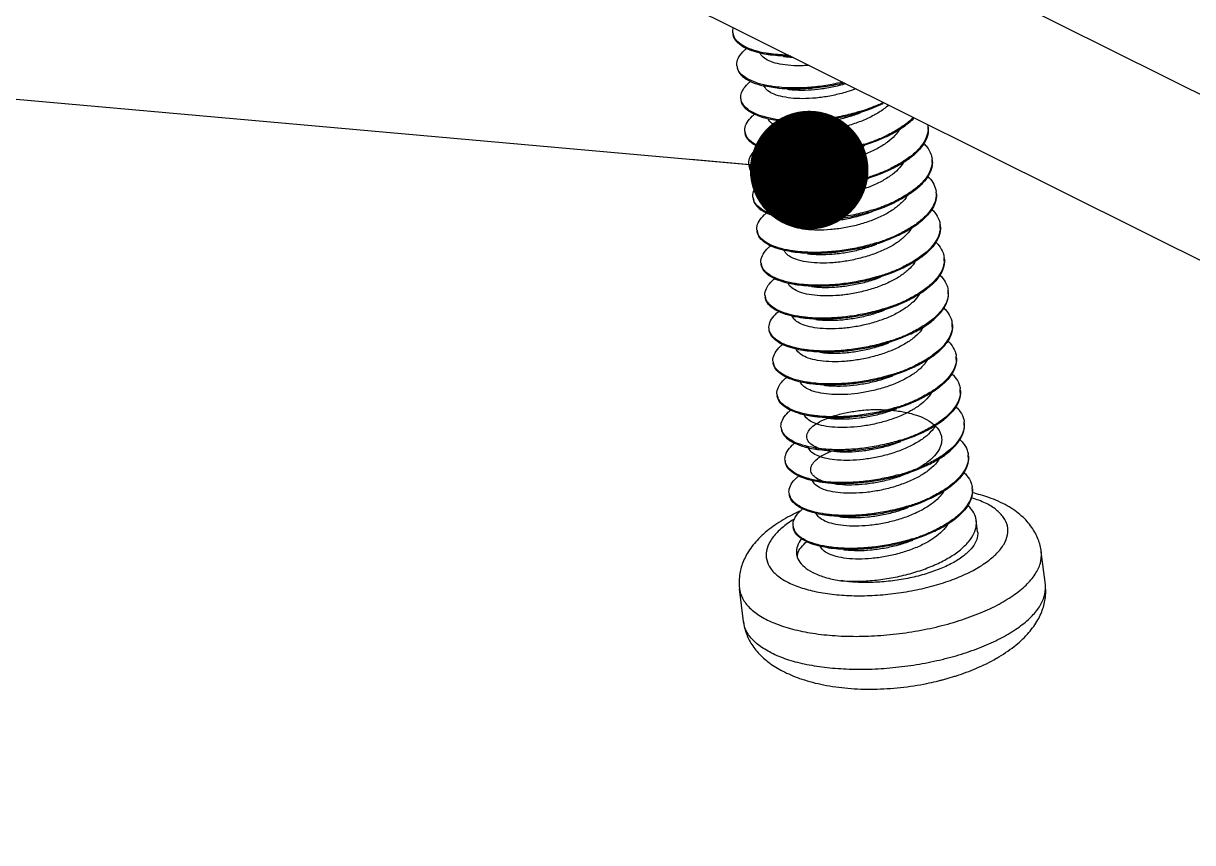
# Model space of a CAD drawing. Header units: millimetres. Extents: x 2099 to 2627, y -288 to 79.
# Drawn here: x 2171.85 to 2191.08, y -244.49 to -231.03 of the extents above; entities that cross this region are included whole.
import ezdxf

# ---------------------------------------------------------------- set-up
doc = ezdxf.new("R2010")
doc.units = ezdxf.units.MM
doc.layers.add('02___PRT_ALL_AXES', color=7, linetype='Continuous')
doc.layers.add('from', color=7, linetype='Continuous', lineweight=13)
doc.styles.get("Standard").update_dxf_attribs({"font": 'txt', "bigfont": 'gbcbig.shx'})
doc.dimstyles.new('ISO', dxfattribs={"dimscale": 0.6, "dimtxt": 2.5, "dimasz": 2.5, "dimexe": 1.25, "dimexo": 0.625, "dimtad": 0, "dimdsep": 46, "dimtxsty": 'Standard', "dimblk": 'OPEN', "dimcen": 0, "dimclrd": 4, "dimclre": 4, "dimadec": 0, "dimazin": 0, "dimtfac": 1, "dimtofl": 0, "dimtmove": 0, "dimatfit": 3, "dimfxl": 1, "dimarcsym": 0})

# ---------------------------------------------------------------- blocks, each defined once
blk = doc.blocks.new('_Open')
at = {"color": 0, "linetype": 'ByBlock', "lineweight": -2}
for p, q in [((-1, 0.1667), (0, 0)), ((-1, -0.1667), (0, 0)), ((0, 0), (-1, 0))]:
    blk.add_line(p, q, dxfattribs=at)

msp = doc.modelspace()

# ---------------------------------------------------------------- linework, layer by layer
at = {"color": 7, "linetype": 'Continuous'}
for p, q in [((2172.771, -223.011), (2237.839, -255.426)), ((2172.368, -225.535), (2237.436, -257.951)), ((2184.211, -232.086), (2184.021, -232.051)), ((2185.983, -232.345), (2185.806, -232.422)), ((2184.083, -232.591), (2184.081, -232.59)), ((2184.284, -232.609), (2184.281, -232.609)), ((2186.049, -232.886), (2185.872, -232.962)), ((2186.115, -233.426), (2185.938, -233.503)), ((2186.855, -233.76), (2186.86, -233.79)), ((2186.004, -234.043), (2186.181, -233.967)), ((2186.247, -234.507), (2186.07, -234.583)), ((2186.313, -235.047), (2186.136, -235.124)), ((2186.379, -235.588), (2186.202, -235.664)), ((2186.445, -236.128), (2186.268, -236.205)), ((2186.511, -236.669), (2186.334, -236.745)), ((2186.577, -237.209), (2186.4, -237.286)), ((2186.276, -237.901), (2186.097, -237.962)), ((2186.709, -238.29), (2186.532, -238.366)), ((2186.775, -238.83), (2186.598, -238.907)), ((2186.841, -239.371), (2186.664, -239.447)), ((2188.656, -240.25), (2188.656, -240.25)), ((2183.693, -240.856), (2183.693, -240.856)), ((2186.86, -241.839), (2186.881, -241.833)), ((2186.879, -241.834), (2186.881, -241.833)), ((2186.88, -241.834), (2186.879, -241.834)), ((2187.194, -241.745), (2187.194, -241.745)), ((2186.86, -241.839), (2186.86, -241.839))]:
    msp.add_line(p, q, dxfattribs=at)
for centre, radius, start, end in [((2183.729, -231.156), 0.211, 187.1016, 202.6947), ((2183.795, -231.696), 0.212, 187.1089, 201.0519), ((2183.79, -231.698), 0.207, 201.0839, 202.7472), ((2183.79, -231.698), 0.206, 202.7487, 203.195), ((2184.378, -230.569), 1.525, 256.2278, 256.479), ((2184.16, -232.005), 0.136, 200.9382, 204.1915), ((2183.843, -232.24), 0.194, 186.607, 193.534), ((2184.724, -229.621), 2.985, 287.2081, 291.1005), ((2184.872, -229.998), 2.58, 291.0599, 295.3484), ((2184.959, -230.187), 2.372, 295.409, 295.5285), ((2184.963, -230.21), 2.366, 295.5284, 295.6909), ((2186.382, -232.752), 0.348, 357.5432, 7.0408), ((2183.927, -232.777), 0.211, 187.1016, 202.6947), ((2184.786, -230.149), 2.998, 287.2197, 291.0929), ((2184.938, -230.539), 2.579, 291.0608, 295.3506), ((2185.023, -230.725), 2.375, 295.4103, 295.5285), ((2185.029, -230.75), 2.366, 295.5284, 295.6909), ((2183.993, -233.317), 0.211, 187.1016, 202.6947), ((2186.447, -233.293), 0.349, 359.3747, 7.0303), ((2186.454, -233.293), 0.342, 357.5111, 359.3565), ((2186.455, -233.293), 0.341, 357.0496, 357.5093), ((2184.852, -230.69), 2.998, 287.2197, 291.0929), ((2185.004, -231.08), 2.579, 291.0608, 295.3506), ((2185.089, -231.265), 2.375, 295.4103, 295.5285), ((2185.095, -231.291), 2.366, 295.5284, 295.6909), ((2184.059, -233.858), 0.211, 187.1016, 202.6947), ((2185.07, -231.62), 2.579, 291.0608, 295.3506), ((2185.155, -231.806), 2.375, 295.4103, 295.5285), ((2186.514, -233.832), 0.348, 3.884, 6.8383), ((2184.918, -231.23), 2.998, 287.2197, 291.0929), ((2185.163, -231.834), 2.363, 295.5284, 295.6898), ((2186.58, -234.374), 0.348, 357.5432, 7.0408), ((2184.125, -234.398), 0.211, 187.1016, 202.6947), ((2185.136, -232.161), 2.579, 291.0608, 295.3506), ((2185.222, -232.346), 2.375, 295.4103, 295.5285), ((2185.227, -232.372), 2.366, 295.5284, 295.6909), ((2184.984, -231.77), 2.998, 287.2197, 291.0929), ((2186.646, -234.914), 0.348, 357.5432, 7.0408), ((2184.191, -234.939), 0.211, 187.1016, 202.6947), ((2185.05, -232.311), 2.998, 287.2197, 291.0929), ((2185.202, -232.701), 2.579, 291.0608, 295.3506), ((2185.288, -232.886), 2.375, 295.4103, 295.5285), ((2185.293, -232.912), 2.366, 295.5284, 295.6909), ((2186.712, -235.454), 0.348, 357.5432, 7.0408), ((2184.257, -235.479), 0.211, 187.1016, 202.6947), ((2185.116, -232.851), 2.998, 287.2197, 291.0929), ((2185.268, -233.241), 2.579, 291.0608, 295.3506), ((2185.354, -233.427), 2.375, 295.4103, 295.5285), ((2185.359, -233.453), 2.366, 295.5284, 295.6909), ((2186.778, -235.995), 0.348, 357.5432, 7.0408), ((2185.182, -233.39), 2.999, 287.2212, 291.0919), ((2185.334, -233.782), 2.579, 291.0609, 295.351), ((2185.419, -233.967), 2.375, 295.4105, 295.5285), ((2185.426, -233.994), 2.366, 295.5284, 295.6909), ((2184.389, -236.56), 0.211, 187.1016, 202.6947), ((2186.844, -236.535), 0.348, 357.5432, 7.0408), ((2185.248, -233.932), 2.998, 287.2197, 291.0929), ((2185.4, -234.322), 2.579, 291.0608, 295.3506), ((2185.486, -234.508), 2.375, 295.4103, 295.5285), ((2185.491, -234.533), 2.366, 295.5284, 295.6909), ((2184.455, -237.1), 0.211, 187.1016, 202.6947), ((2185.466, -234.863), 2.579, 291.0608, 295.3506), ((2185.552, -235.048), 2.375, 295.4103, 295.5285), ((2185.558, -235.074), 2.366, 295.5284, 295.6909), ((2186.91, -237.076), 0.348, 357.5432, 7.0408), ((2185.314, -234.473), 2.998, 287.2197, 291.0929), ((2186.976, -237.616), 0.348, 357.5432, 7.0408), ((2184.521, -237.641), 0.211, 187.1016, 202.6947), ((2185.532, -235.403), 2.579, 291.0608, 295.3506), ((2185.618, -235.589), 2.375, 295.4103, 295.5285), ((2185.624, -235.614), 2.366, 295.5284, 295.6909), ((2185.38, -235.013), 2.998, 287.2197, 291.0929), ((2187.042, -238.157), 0.348, 357.5432, 7.0408), ((2184.587, -238.181), 0.212, 187.2011, 192.0422), ((2185.435, -235.521), 3.032, 287.2446, 291.0863), ((2185.526, -235.763), 2.774, 291.1418, 291.9283), ((2185.614, -235.979), 2.54, 291.888, 295.3593), ((2185.69, -236.142), 2.36, 295.4018, 295.5285), ((2185.69, -236.155), 2.366, 295.5284, 295.6907), ((2185.363, -235.293), 3.271, 285.6044, 287.2661), ((2184.653, -238.722), 0.211, 187.1016, 202.6947), ((2187.108, -238.697), 0.348, 357.5432, 7.0408), ((2185.513, -236.094), 2.998, 287.2197, 291.0929), ((2185.665, -236.484), 2.579, 291.0608, 295.3506), ((2185.75, -236.669), 2.375, 295.4103, 295.5285), ((2185.756, -236.695), 2.366, 295.5284, 295.6909), ((2184.719, -239.262), 0.211, 187.1016, 202.6947), ((2185.579, -236.634), 2.998, 287.2197, 291.0929), ((2185.731, -237.024), 2.579, 291.0608, 295.3506), ((2185.816, -237.21), 2.375, 295.4103, 295.5285), ((2185.822, -237.236), 2.366, 295.5284, 295.6909), ((2184.803, -239.807), 0.23, 164.5409, 175.4741), ((2184.807, -239.808), 0.234, 164.2704, 164.5805), ((2188.218, -240.304), 0.442, 357.5791, 7.0941), ((2186.45, -239.022), 2.811, 299.9187, 300.0483)]:
    msp.add_arc(centre, radius, start, end, dxfattribs=at)
for points, knots in [([(2183.519, -231.182), (2183.517, -231.167), (2183.517, -231.138), (2183.523, -231.109), (2183.527, -231.094)], [0, 0, 0, 0, 0.04376931, 0.0883589, 0.0883589, 0.0883589, 0.0883589]), ([(2184.773, -231.715), (2184.74, -231.717), (2184.639, -231.723), (2184.477, -231.721), (2184.298, -231.7), (2184.151, -231.661), (2184.041, -231.607), (2183.983, -231.551), (2183.968, -231.517), (2183.966, -231.511)], [1.43687, 1.43687, 1.43687, 1.43687, 1.5354253, 1.7402973, 1.9215293, 2.0738758, 2.1950194, 2.2881763, 2.3060608, 2.3060608, 2.3060608, 2.3060608]), ([(2184.471, -231.565), (2184.413, -231.565), (2184.304, -231.562), (2184.196, -231.552), (2184.145, -231.545)], [1.2298451, 1.2298451, 1.2298451, 1.2298451, 1.4045855, 1.555991, 1.555991, 1.555991, 1.555991]), ([(2184.434, -231.546), (2184.388, -231.546), (2184.292, -231.543), (2184.196, -231.534), (2184.147, -231.528)], [1.0565717, 1.0565717, 1.0565717, 1.0565717, 1.1970598, 1.3443119, 1.3443119, 1.3443119, 1.3443119]), ([(2184.512, -231.585), (2184.493, -231.585), (2184.439, -231.582), (2184.385, -231.577), (2184.352, -231.572)], [0.9916966, 0.9916966, 0.9916966, 0.9916966, 1.051391, 1.1527963, 1.1527963, 1.1527963, 1.1527963]), ([(2185.351, -232.003), (2185.301, -232.016), (2185.165, -232.046), (2184.944, -232.082), (2184.691, -232.104), (2184.45, -232.107), (2184.291, -232.096), (2184.214, -232.086), (2184.211, -232.086)], [0.407505, 0.407505, 0.407505, 0.407505, 0.563124, 0.824537, 1.079921, 1.322928, 1.547705, 1.556001, 1.556001, 1.556001, 1.556001]), ([(2185.326, -231.991), (2185.268, -232.004), (2185.12, -232.036), (2184.882, -232.071), (2184.617, -232.089), (2184.395, -232.086), (2184.262, -232.074), (2184.213, -232.068)], [0.223474, 0.223474, 0.223474, 0.223474, 0.401867, 0.677864, 0.945399, 1.19706, 1.344312, 1.344312, 1.344312, 1.344312]), ([(2185.377, -232.016), (2185.376, -232.016), (2185.302, -232.039), (2185.152, -232.077), (2184.927, -232.113), (2184.71, -232.129), (2184.541, -232.126), (2184.446, -232.116), (2184.418, -232.113)], [0.1827118, 0.1827118, 0.1827118, 0.1827118, 0.1850778, 0.4160825, 0.6459058, 0.866237, 1.0691985, 1.1527872, 1.1527872, 1.1527872, 1.1527872]), ([(2185.544, -232.099), (2185.494, -232.119), (2185.37, -232.161), (2185.168, -232.212), (2184.944, -232.248), (2184.726, -232.265), (2184.525, -232.261), (2184.399, -232.244), (2184.341, -232.232)], [0.712538, 0.712538, 0.712538, 0.712538, 0.874461, 1.105466, 1.335289, 1.55562, 1.758582, 1.937334, 1.937334, 1.937334, 1.937334]), ([(2186.08, -232.366), (2186.055, -232.389), (2185.979, -232.452), (2185.836, -232.541), (2185.646, -232.63), (2185.436, -232.702), (2185.213, -232.756), (2184.989, -232.791), (2184.773, -232.805), (2184.574, -232.8), (2184.401, -232.775), (2184.26, -232.733), (2184.156, -232.676), (2184.109, -232.621), (2184.098, -232.592), (2184.098, -232.591)], [0.167471, 0.167471, 0.167471, 0.167471, 0.269399, 0.460575, 0.671755, 0.896739, 1.127983, 1.357276, 1.576323, 1.777315, 1.953543, 2.100187, 2.215688, 2.304783, 2.308576, 2.308576, 2.308576, 2.308576]), ([(2186.488, -232.57), (2186.468, -232.591), (2186.394, -232.659), (2186.249, -232.763), (2186.118, -232.834), (2186.047, -232.868)], [0.3924037, 0.3924037, 0.3924037, 0.3924037, 0.4808838, 0.6916881, 0.9272768, 0.9272768, 0.9272768, 0.9272768]), ([(2186.502, -232.576), (2186.478, -232.602), (2186.401, -232.674), (2186.253, -232.78), (2186.124, -232.85), (2186.055, -232.883)], [0.4341668, 0.4341668, 0.4341668, 0.4341668, 0.5385043, 0.7493086, 0.9781959, 0.9781959, 0.9781959, 0.9781959])]:
    msp.add_open_spline(points, degree=3, knots=knots, dxfattribs=at)
for points, start_tangent, end_tangent in [([(2183.951, -231.51), (2183.873, -231.488), (2183.715, -231.425), (2183.602, -231.346), (2183.536, -231.255), (2183.521, -231.2)], (-0.971555, 0.236814), (-0.123748, 0.992314)), ([(2184.147, -231.528), (2184.066, -231.516), (2183.87, -231.47), (2183.713, -231.407), (2183.599, -231.328), (2183.534, -231.237)], (-0.99213, 0.125211), (-0.386686, 0.922211)), ([(2183.585, -231.722), (2183.584, -231.679), (2183.619, -231.575), (2183.704, -231.471), (2183.745, -231.435)], (-0.123748, 0.992314), (0.776666, 0.629912)), ([(2184.145, -231.545), (2184.069, -231.534), (2183.951, -231.51)], (-0.99188, 0.127176), (-0.971555, 0.236814)), ([(2183.587, -231.74), (2183.617, -231.825), (2183.704, -231.917), (2183.842, -231.994), (2184.015, -232.05)], (0.128469, -0.991714), (0.971248, -0.238071)), ([(2184.025, -232.035), (2183.936, -232.011), (2183.779, -231.947), (2183.665, -231.868), (2183.6, -231.779)], (-0.973215, 0.229896), (-0.393858, 0.919171)), ([(2183.651, -232.263), (2183.655, -232.19), (2183.7, -232.092), (2183.789, -231.994), (2183.811, -231.976)], (-0.115723, 0.993281), (0.776409, 0.630229)), ([(2184.213, -232.068), (2184.132, -232.056), (2184.025, -232.035)], (-0.99213, 0.125211), (-0.973215, 0.229896)), ([(2184.341, -232.232), (2184.197, -232.189), (2184.094, -232.131), (2184.036, -232.061)], (-0.97836, 0.206911), (-0.409901, 0.91213)), ([(2184.081, -232.59), (2184.005, -232.569), (2183.847, -232.506), (2183.734, -232.427), (2183.668, -232.336), (2183.653, -232.281)], (-0.971225, 0.238164), (-0.123748, 0.992314)), ([(2184.085, -232.574), (2183.918, -232.521), (2183.789, -232.454), (2183.7, -232.375), (2183.655, -232.286)], (-0.972283, 0.233809), (-0.234703, 0.972067)), ([(2183.717, -232.803), (2183.716, -232.759), (2183.751, -232.656), (2183.836, -232.552), (2183.877, -232.516)], (-0.123748, 0.992314), (0.776666, 0.629912)), ([(2184.277, -232.626), (2184.201, -232.615), (2184.083, -232.591)], (-0.99188, 0.127176), (-0.971555, 0.236814)), ([(2184.281, -232.609), (2184.085, -232.574)], (-0.992233, 0.124396), (-0.972283, 0.233809)), ([(2185.806, -232.422), (2185.747, -232.444), (2185.49, -232.525), (2185.22, -232.586), (2184.947, -232.626), (2184.68, -232.644), (2184.428, -232.64), (2184.277, -232.626)], (-0.93219, -0.361969), (-0.99188, 0.127176)), ([(2185.608, -232.472), (2185.517, -232.499), (2185.263, -232.559), (2185.005, -232.601), (2184.751, -232.624), (2184.508, -232.626), (2184.284, -232.609)], (-0.954948, -0.296772), (-0.992402, 0.12304)), ([(2185.615, -232.496), (2185.42, -232.563), (2185.196, -232.618), (2184.969, -232.653), (2184.75, -232.667), (2184.55, -232.66), (2184.484, -232.653)], (-0.930227, -0.366984), (-0.991256, 0.131951)), ([(2186.254, -232.777), (2186.182, -232.87), (2186.054, -232.982), (2185.89, -233.084), (2185.696, -233.172), (2185.482, -233.244), (2185.257, -233.298), (2185.031, -233.331), (2184.814, -233.343), (2184.615, -233.334), (2184.443, -233.306), (2184.307, -233.26), (2184.212, -233.2), (2184.164, -233.132)], (-0.519105, -0.854711), (-0.344151, 0.938914)), ([(2186.73, -232.767), (2186.698, -232.903), (2186.617, -233.038), (2186.49, -233.171), (2186.32, -233.295), (2186.113, -233.408)], (-0.043453, -0.999055), (-0.902371, -0.430961)), ([(2186.73, -232.728), (2186.732, -232.785), (2186.701, -232.921), (2186.62, -233.056), (2186.492, -233.189), (2186.322, -233.313), (2186.121, -233.423)], (0.122122, -0.992515), (-0.901145, -0.433518)), ([(2184.149, -233.131), (2184.071, -233.11), (2183.913, -233.046), (2183.8, -232.967), (2183.734, -232.877), (2183.719, -232.821)], (-0.971555, 0.236814), (-0.123748, 0.992314)), ([(2184.345, -233.149), (2184.264, -233.137), (2184.068, -233.092), (2183.911, -233.028), (2183.797, -232.949), (2183.732, -232.859)], (-0.99213, 0.125211), (-0.386686, 0.922211)), ([(2185.872, -232.962), (2185.813, -232.984), (2185.556, -233.065), (2185.286, -233.127), (2185.013, -233.167), (2184.746, -233.185), (2184.494, -233.181), (2184.344, -233.167)], (-0.93219, -0.361969), (-0.99188, 0.127176)), ([(2183.783, -233.344), (2183.782, -233.3), (2183.817, -233.196), (2183.902, -233.092), (2183.943, -233.056)], (-0.123748, 0.992314), (0.776666, 0.629912)), ([(2184.344, -233.167), (2184.267, -233.155), (2184.149, -233.131)], (-0.99188, 0.127176), (-0.971555, 0.236814)), ([(2185.674, -233.012), (2185.554, -233.047), (2185.284, -233.109), (2185.011, -233.149), (2184.744, -233.167), (2184.492, -233.163), (2184.345, -233.149)], (-0.954922, -0.296856), (-0.99213, 0.125211)), ([(2185.681, -233.037), (2185.466, -233.109), (2185.241, -233.163), (2185.014, -233.196), (2184.797, -233.208), (2184.598, -233.199), (2184.55, -233.193)], (-0.930262, -0.366895), (-0.991286, 0.131725)), ([(2186.656, -232.999), (2186.707, -233.054), (2186.776, -233.177), (2186.794, -233.25)], (0.725883, -0.687818), (0.122122, -0.992515)), ([(2184.215, -233.672), (2184.137, -233.65), (2183.979, -233.586), (2183.866, -233.508), (2183.8, -233.417), (2183.785, -233.362)], (-0.971555, 0.236814), (-0.123748, 0.992314)), ([(2186.321, -233.315), (2186.238, -233.421), (2186.106, -233.532), (2185.939, -233.633), (2185.743, -233.72), (2185.528, -233.791), (2185.302, -233.842), (2185.076, -233.873), (2184.86, -233.883), (2184.664, -233.873), (2184.495, -233.843), (2184.363, -233.796), (2184.271, -233.734), (2184.23, -233.674)], (-0.514328, -0.857594), (-0.360672, 0.932693)), ([(2186.796, -233.31), (2186.764, -233.443), (2186.684, -233.579), (2186.556, -233.711), (2186.386, -233.835), (2186.179, -233.949)], (-0.051468, -0.998675), (-0.902371, -0.430961)), ([(2186.796, -233.268), (2186.794, -233.363), (2186.753, -233.491), (2186.668, -233.619), (2186.541, -233.743), (2186.377, -233.86), (2186.187, -233.964)], (0.119163, -0.992875), (-0.901153, -0.433501)), ([(2184.411, -233.689), (2184.33, -233.678), (2184.134, -233.632), (2183.977, -233.568), (2183.863, -233.49), (2183.798, -233.399)], (-0.99213, 0.125211), (-0.386686, 0.922211)), ([(2185.938, -233.503), (2185.879, -233.525), (2185.622, -233.606), (2185.352, -233.667), (2185.079, -233.707), (2184.812, -233.725), (2184.56, -233.721), (2184.41, -233.707)], (-0.93219, -0.361969), (-0.99188, 0.127176)), ([(2185.74, -233.553), (2185.62, -233.588), (2185.35, -233.649), (2185.077, -233.689), (2184.81, -233.707), (2184.558, -233.703), (2184.411, -233.689)], (-0.954922, -0.296856), (-0.99213, 0.125211)), ([(2186.721, -233.539), (2186.806, -233.641), (2186.855, -233.76)], (0.726221, -0.687461), (0.209807, -0.977743)), ([(2183.849, -233.884), (2183.848, -233.84), (2183.884, -233.737), (2183.968, -233.633), (2184.009, -233.597)], (-0.123748, 0.992314), (0.776666, 0.629912)), ([(2184.41, -233.707), (2184.333, -233.696), (2184.215, -233.672)], (-0.99188, 0.127176), (-0.971555, 0.236814)), ([(2185.747, -233.577), (2185.727, -233.585), (2185.511, -233.656), (2185.286, -233.707), (2185.06, -233.738), (2184.844, -233.748), (2184.647, -233.738), (2184.616, -233.734)], (-0.930289, -0.366826), (-0.991305, 0.131586)), ([(2183.851, -233.902), (2183.864, -233.953), (2183.928, -234.045), (2184.038, -234.123), (2184.191, -234.187), (2184.281, -234.212)], (0.121751, -0.992561), (0.971545, -0.236853)), ([(2184.477, -234.23), (2184.396, -234.218), (2184.2, -234.172), (2184.043, -234.109), (2183.929, -234.03), (2183.864, -233.939)], (-0.99213, 0.125211), (-0.386686, 0.922211)), ([(2186.389, -233.852), (2186.387, -233.856), (2186.293, -233.972), (2186.158, -234.082), (2185.988, -234.182), (2185.79, -234.268), (2185.573, -234.337), (2185.347, -234.386), (2185.122, -234.415), (2184.907, -234.424), (2184.713, -234.411), (2184.547, -234.38), (2184.418, -234.331), (2184.331, -234.268), (2184.297, -234.215)], (-0.509359, -0.860554), (-0.372503, 0.928031)), ([(2186.861, -233.808), (2186.858, -233.885), (2186.817, -234.014), (2186.731, -234.142), (2186.605, -234.266), (2186.441, -234.383), (2186.245, -234.489)], (0.067828, -0.997697), (-0.902371, -0.430961)), ([(2186.862, -233.809), (2186.864, -233.866), (2186.833, -234.001), (2186.752, -234.137), (2186.624, -234.269), (2186.454, -234.394), (2186.253, -234.504)], (0.122122, -0.992515), (-0.901145, -0.433518)), ([(2183.915, -234.424), (2183.914, -234.381), (2183.95, -234.277), (2184.034, -234.173), (2184.076, -234.137)], (-0.123748, 0.992314), (0.777049, 0.629441)), ([(2184.476, -234.247), (2184.616, -234.261), (2184.869, -234.266), (2185.133, -234.249), (2185.407, -234.21), (2185.682, -234.148), (2185.945, -234.065), (2186.004, -234.043)], (0.991883, -0.127156), (0.93219, 0.361969)), ([(2185.806, -234.093), (2185.686, -234.128), (2185.416, -234.189), (2185.143, -234.23), (2184.876, -234.248), (2184.624, -234.244), (2184.477, -234.23)], (-0.954922, -0.296856), (-0.99213, 0.125211)), ([(2185.813, -234.118), (2185.774, -234.133), (2185.557, -234.202), (2185.331, -234.251), (2185.105, -234.28), (2184.891, -234.289), (2184.696, -234.276), (2184.682, -234.274)], (-0.930296, -0.366811), (-0.991301, 0.131615)), ([(2186.788, -234.079), (2186.839, -234.135), (2186.908, -234.258), (2186.926, -234.331)], (0.725883, -0.687818), (0.122122, -0.992515)), ([(2184.281, -234.212), (2184.386, -234.234), (2184.476, -234.247)], (0.971545, -0.236853), (0.991883, -0.127156)), ([(2184.347, -234.752), (2184.269, -234.731), (2184.111, -234.667), (2183.998, -234.589), (2183.932, -234.498), (2183.917, -234.442)], (-0.971555, 0.236814), (-0.123748, 0.992314)), ([(2184.543, -234.77), (2184.462, -234.758), (2184.266, -234.713), (2184.109, -234.649), (2183.995, -234.571), (2183.93, -234.48)], (-0.99213, 0.125211), (-0.386686, 0.922211)), ([(2186.453, -234.396), (2186.446, -234.407), (2186.348, -234.523), (2186.21, -234.633), (2186.037, -234.731), (2185.837, -234.815), (2185.619, -234.882), (2185.392, -234.93), (2185.167, -234.958), (2184.954, -234.964), (2184.762, -234.95), (2184.6, -234.916), (2184.474, -234.866), (2184.392, -234.802), (2184.363, -234.757)], (-0.516689, -0.856173), (-0.38346, 0.923558)), ([(2186.928, -234.389), (2186.897, -234.524), (2186.816, -234.66), (2186.688, -234.792), (2186.518, -234.916), (2186.311, -235.029)], (-0.043453, -0.999055), (-0.902371, -0.430961)), ([(2186.928, -234.349), (2186.93, -234.407), (2186.899, -234.542), (2186.818, -234.678), (2186.69, -234.81), (2186.52, -234.934), (2186.319, -235.045)], (0.122122, -0.992515), (-0.901145, -0.433518)), ([(2183.981, -234.965), (2183.98, -234.921), (2184.016, -234.817), (2184.1, -234.713), (2184.141, -234.678)], (-0.123748, 0.992314), (0.776666, 0.629912)), ([(2186.07, -234.583), (2186.011, -234.606), (2185.754, -234.687), (2185.484, -234.748), (2185.211, -234.788), (2184.944, -234.806), (2184.692, -234.802), (2184.542, -234.788)], (-0.93219, -0.361969), (-0.99188, 0.127176)), ([(2185.872, -234.634), (2185.752, -234.669), (2185.482, -234.73), (2185.209, -234.77), (2184.942, -234.788), (2184.69, -234.784), (2184.543, -234.77)], (-0.954922, -0.296856), (-0.99213, 0.125211)), ([(2185.879, -234.658), (2185.82, -234.68), (2185.602, -234.747), (2185.376, -234.795), (2185.151, -234.822), (2184.938, -234.829), (2184.748, -234.815)], (-0.930285, -0.366839), (-0.991263, 0.131897)), ([(2186.854, -234.62), (2186.905, -234.675), (2186.974, -234.798), (2186.992, -234.871)], (0.725883, -0.687818), (0.122122, -0.992515)), ([(2184.542, -234.788), (2184.465, -234.776), (2184.347, -234.752)], (-0.99188, 0.127176), (-0.971555, 0.236814)), ([(2186.994, -234.889), (2186.996, -234.947), (2186.965, -235.082), (2186.884, -235.218), (2186.756, -235.35), (2186.586, -235.475), (2186.385, -235.585)], (0.122122, -0.992515), (-0.901145, -0.433518)), ([(2184.413, -235.293), (2184.335, -235.271), (2184.177, -235.208), (2184.064, -235.129), (2183.998, -235.038), (2183.983, -234.983)], (-0.971555, 0.236814), (-0.123748, 0.992314)), ([(2184.61, -235.311), (2184.528, -235.299), (2184.332, -235.253), (2184.175, -235.19), (2184.062, -235.111), (2183.996, -235.02)], (-0.99213, 0.125211), (-0.386686, 0.922211)), ([(2186.518, -234.938), (2186.505, -234.959), (2186.403, -235.074), (2186.261, -235.183), (2186.086, -235.28), (2185.883, -235.363), (2185.664, -235.428), (2185.437, -235.474), (2185.213, -235.499), (2185.002, -235.504), (2184.812, -235.488), (2184.653, -235.453), (2184.531, -235.401), (2184.452, -235.336), (2184.429, -235.296)], (-0.520756, -0.853705), (-0.377408, 0.926047)), ([(2186.994, -234.929), (2186.963, -235.064), (2186.882, -235.2), (2186.754, -235.332), (2186.584, -235.457), (2186.377, -235.57)], (-0.043453, -0.999055), (-0.902371, -0.430961)), ([(2184.047, -235.505), (2184.046, -235.462), (2184.082, -235.358), (2184.166, -235.254), (2184.207, -235.218)], (-0.123748, 0.992314), (0.776666, 0.629912)), ([(2184.608, -235.328), (2184.531, -235.317), (2184.413, -235.293)], (-0.99188, 0.127176), (-0.971555, 0.236814)), ([(2186.136, -235.124), (2186.077, -235.146), (2185.82, -235.227), (2185.55, -235.288), (2185.277, -235.328), (2185.01, -235.346), (2184.758, -235.342), (2184.608, -235.328)], (-0.93219, -0.361969), (-0.99188, 0.127176)), ([(2185.938, -235.174), (2185.818, -235.209), (2185.548, -235.27), (2185.275, -235.31), (2185.008, -235.328), (2184.756, -235.324), (2184.61, -235.311)], (-0.954922, -0.296856), (-0.99213, 0.125211)), ([(2185.945, -235.198), (2185.867, -235.228), (2185.648, -235.293), (2185.421, -235.339), (2185.197, -235.364), (2184.985, -235.369), (2184.814, -235.355)], (-0.930266, -0.366886), (-0.99122, 0.132224)), ([(2186.92, -235.16), (2186.971, -235.216), (2187.04, -235.338), (2187.058, -235.412)], (0.725883, -0.687818), (0.122122, -0.992515)), ([(2186.583, -235.48), (2186.563, -235.51), (2186.458, -235.625), (2186.313, -235.732), (2186.134, -235.829), (2185.93, -235.91), (2185.709, -235.974), (2185.482, -236.018), (2185.259, -236.041), (2185.049, -236.044), (2184.862, -236.026), (2184.706, -235.989), (2184.588, -235.936), (2184.513, -235.87), (2184.495, -235.836)], (-0.523828, -0.851824), (-0.369108, 0.929386)), ([(2187.06, -235.469), (2187.029, -235.605), (2186.948, -235.741), (2186.82, -235.873), (2186.65, -235.997), (2186.443, -236.11)], (-0.043453, -0.999055), (-0.902371, -0.430961)), ([(2186.451, -236.125), (2186.651, -236.016), (2186.823, -235.89), (2186.951, -235.758), (2187.03, -235.624), (2187.062, -235.489), (2187.06, -235.43)], (0.901145, 0.433517), (-0.121341, 0.992611)), ([(2184.479, -235.833), (2184.39, -235.808), (2184.234, -235.743), (2184.123, -235.663), (2184.061, -235.571), (2184.049, -235.523)], (-0.971546, 0.236853), (-0.120515, 0.992711)), ([(2184.676, -235.851), (2184.594, -235.839), (2184.399, -235.794), (2184.241, -235.73), (2184.128, -235.651), (2184.062, -235.561)], (-0.99213, 0.125211), (-0.386686, 0.922211)), ([(2186.202, -235.664), (2186.141, -235.687), (2185.882, -235.768), (2185.61, -235.83), (2185.335, -235.87), (2185.066, -235.887), (2184.814, -235.882), (2184.674, -235.869)], (-0.932191, -0.361968), (-0.991883, 0.127154)), ([(2184.113, -236.046), (2184.113, -235.993), (2184.154, -235.888), (2184.244, -235.784), (2184.274, -235.758)], (-0.120515, 0.992711), (0.776945, 0.629568)), ([(2184.674, -235.869), (2184.586, -235.855), (2184.479, -235.833)], (-0.991883, 0.127154), (-0.971546, 0.236853)), ([(2186.004, -235.715), (2185.884, -235.749), (2185.614, -235.811), (2185.341, -235.851), (2185.074, -235.869), (2184.822, -235.865), (2184.676, -235.851)], (-0.954922, -0.296856), (-0.99213, 0.125211)), ([(2186.011, -235.739), (2185.913, -235.775), (2185.693, -235.839), (2185.466, -235.883), (2185.242, -235.906), (2185.033, -235.908), (2184.88, -235.896)], (-0.930244, -0.366941), (-0.991192, 0.132434)), ([(2186.986, -235.701), (2187.037, -235.756), (2187.106, -235.879), (2187.124, -235.952)], (0.725713, -0.687998), (0.122122, -0.992515)), ([(2184.125, -236.093), (2184.113, -236.046)], (-0.350504, 0.936561), (-0.120515, 0.992711)), ([(2184.545, -236.374), (2184.467, -236.352), (2184.309, -236.289), (2184.196, -236.21), (2184.13, -236.119), (2184.115, -236.064)], (-0.971555, 0.236814), (-0.123748, 0.992314)), ([(2186.649, -236.022), (2186.621, -236.061), (2186.512, -236.176), (2186.363, -236.282), (2186.182, -236.377), (2185.976, -236.457), (2185.755, -236.519), (2185.527, -236.561), (2185.305, -236.583), (2185.097, -236.583), (2184.912, -236.563), (2184.759, -236.525), (2184.645, -236.471), (2184.575, -236.404), (2184.561, -236.376)], (-0.526029, -0.850467), (-0.359545, 0.933128)), ([(2187.126, -236.01), (2187.095, -236.145), (2187.014, -236.281), (2186.886, -236.413), (2186.716, -236.538), (2186.509, -236.651)], (-0.043453, -0.999055), (-0.902371, -0.430961)), ([(2187.126, -235.97), (2187.128, -236.028), (2187.097, -236.163), (2187.016, -236.299), (2186.888, -236.431), (2186.718, -236.556), (2186.517, -236.666)], (0.122122, -0.992515), (-0.901145, -0.433518)), ([(2184.742, -236.392), (2184.649, -236.378), (2184.454, -236.331), (2184.298, -236.266), (2184.187, -236.186), (2184.125, -236.093)], (-0.992139, 0.125138), (-0.350504, 0.936561)), ([(2186.268, -236.205), (2186.209, -236.227), (2185.952, -236.308), (2185.682, -236.369), (2185.409, -236.409), (2185.142, -236.427), (2184.89, -236.423), (2184.74, -236.409)], (-0.93219, -0.361969), (-0.99188, 0.127176)), ([(2186.07, -236.255), (2185.946, -236.291), (2185.674, -236.352), (2185.399, -236.392), (2185.13, -236.41), (2184.877, -236.405), (2184.742, -236.392)], (-0.954919, -0.296868), (-0.992139, 0.125138)), ([(2187.052, -236.241), (2187.103, -236.297), (2187.173, -236.419), (2187.19, -236.493)], (0.725883, -0.687818), (0.122122, -0.992515)), ([(2184.179, -236.586), (2184.178, -236.542), (2184.214, -236.439), (2184.298, -236.335), (2184.339, -236.299)], (-0.123748, 0.992314), (0.776666, 0.629912)), ([(2184.74, -236.409), (2184.663, -236.398), (2184.545, -236.374)], (-0.99188, 0.127176), (-0.971555, 0.236814)), ([(2186.077, -236.279), (2185.959, -236.322), (2185.738, -236.384), (2185.511, -236.426), (2185.288, -236.448), (2185.08, -236.448), (2184.946, -236.436)], (-0.930224, -0.366992), (-0.99118, 0.132524)), ([(2184.611, -236.914), (2184.533, -236.893), (2184.375, -236.829), (2184.262, -236.75), (2184.196, -236.66), (2184.181, -236.604)], (-0.971555, 0.236814), (-0.123748, 0.992314)), ([(2184.808, -236.932), (2184.726, -236.92), (2184.531, -236.875), (2184.373, -236.811), (2184.26, -236.732), (2184.194, -236.642)], (-0.99213, 0.125211), (-0.386686, 0.922211)), ([(2186.714, -236.563), (2186.679, -236.612), (2186.566, -236.726), (2186.414, -236.832), (2186.23, -236.926), (2186.022, -237.004), (2185.8, -237.064), (2185.573, -237.105), (2185.351, -237.124), (2185.145, -237.123), (2184.963, -237.101), (2184.813, -237.061), (2184.703, -237.006), (2184.637, -236.937), (2184.627, -236.916)], (-0.526661, -0.850075), (-0.349863, 0.936801)), ([(2187.192, -236.55), (2187.161, -236.686), (2187.08, -236.821), (2186.952, -236.954), (2186.782, -237.078), (2186.575, -237.191)], (-0.043453, -0.999055), (-0.902371, -0.430961)), ([(2187.192, -236.511), (2187.194, -236.568), (2187.163, -236.704), (2187.082, -236.839), (2186.954, -236.972), (2186.784, -237.096), (2186.583, -237.206)], (0.122122, -0.992515), (-0.901145, -0.433518)), ([(2186.334, -236.745), (2186.275, -236.767), (2186.018, -236.848), (2185.748, -236.91), (2185.475, -236.95), (2185.208, -236.968), (2184.956, -236.964), (2184.806, -236.95)], (-0.93219, -0.361969), (-0.99188, 0.127176)), ([(2186.136, -236.795), (2186.016, -236.83), (2185.746, -236.892), (2185.473, -236.932), (2185.206, -236.95), (2184.954, -236.946), (2184.808, -236.932)], (-0.954922, -0.296856), (-0.99213, 0.125211)), ([(2186.143, -236.82), (2186.006, -236.869), (2185.783, -236.929), (2185.556, -236.969), (2185.334, -236.989), (2185.128, -236.987), (2185.012, -236.976)], (-0.93021, -0.367029), (-0.991184, 0.132496)), ([(2187.118, -236.782), (2187.169, -236.837), (2187.239, -236.96), (2187.256, -237.033)], (0.725883, -0.687818), (0.122122, -0.992515)), ([(2184.245, -237.127), (2184.244, -237.083), (2184.28, -236.979), (2184.364, -236.875), (2184.405, -236.839)], (-0.123748, 0.992314), (0.776666, 0.629912)), ([(2184.806, -236.95), (2184.729, -236.938), (2184.611, -236.914)], (-0.99188, 0.127176), (-0.971555, 0.236814)), ([(2184.677, -237.455), (2184.599, -237.433), (2184.441, -237.37), (2184.328, -237.291), (2184.262, -237.2), (2184.247, -237.145)], (-0.971555, 0.236814), (-0.123748, 0.992314)), ([(2184.874, -237.472), (2184.793, -237.461), (2184.597, -237.415), (2184.439, -237.351), (2184.326, -237.273), (2184.26, -237.182)], (-0.99213, 0.125211), (-0.386686, 0.922211)), ([(2186.78, -237.103), (2186.737, -237.164), (2186.619, -237.277), (2186.464, -237.382), (2186.278, -237.474), (2186.068, -237.551), (2185.845, -237.609), (2185.618, -237.648), (2185.397, -237.665), (2185.193, -237.662), (2185.013, -237.639), (2184.867, -237.597), (2184.761, -237.54), (2184.699, -237.471), (2184.692, -237.456)], (-0.526344, -0.850272), (-0.341558, 0.939861)), ([(2187.258, -237.091), (2187.227, -237.226), (2187.146, -237.362), (2187.018, -237.494), (2186.848, -237.618), (2186.641, -237.732)], (-0.043453, -0.999055), (-0.902371, -0.430961)), ([(2187.258, -237.051), (2187.26, -237.109), (2187.229, -237.244), (2187.148, -237.38), (2187.02, -237.512), (2186.85, -237.636), (2186.649, -237.747)], (0.122122, -0.992515), (-0.901145, -0.433518)), ([(2184.311, -237.667), (2184.31, -237.623), (2184.346, -237.52), (2184.43, -237.416), (2184.471, -237.38)], (-0.123748, 0.992314), (0.776666, 0.629912)), ([(2186.097, -237.962), (2185.873, -238.019), (2185.647, -238.055), (2185.427, -238.071), (2185.224, -238.066), (2185.048, -238.041), (2184.905, -237.998), (2184.803, -237.94), (2184.745, -237.869), (2184.735, -237.791), (2184.773, -237.71), (2184.857, -237.628), (2184.984, -237.552), (2185.149, -237.485), (2185.343, -237.431), (2185.56, -237.393), (2185.789, -237.373), (2186.02, -237.374), (2186.243, -237.395), (2186.449, -237.437), (2186.629, -237.499), (2186.774, -237.579), (2186.879, -237.674), (2186.939, -237.781), (2186.951, -237.895), (2186.916, -238.014), (2186.834, -238.131), (2186.709, -238.243), (2186.547, -238.346), (2186.356, -238.435), (2186.143, -238.509), (2185.918, -238.564), (2185.692, -238.598), (2185.473, -238.612), (2185.273, -238.605), (2185.099, -238.578), (2184.96, -238.533), (2184.861, -238.474), (2184.808, -238.403), (2184.802, -238.324), (2184.845, -238.242), (2184.933, -238.161), (2185.064, -238.086), (2185.142, -238.052)], (-0.957261, -0.289227), (0.92982, 0.368016)), ([(2186.4, -237.286), (2186.341, -237.308), (2186.084, -237.389), (2185.814, -237.45), (2185.541, -237.49), (2185.274, -237.508), (2185.022, -237.504), (2184.872, -237.49)], (-0.93219, -0.361969), (-0.99188, 0.127176)), ([(2186.202, -237.336), (2186.082, -237.371), (2185.812, -237.432), (2185.539, -237.472), (2185.272, -237.49), (2185.02, -237.486), (2184.874, -237.472)], (-0.954922, -0.296856), (-0.99213, 0.125211)), ([(2186.209, -237.36), (2186.051, -237.416), (2185.828, -237.474), (2185.601, -237.513), (2185.381, -237.53), (2185.176, -237.527), (2185.078, -237.517)], (-0.930204, -0.367043), (-0.991201, 0.132363)), ([(2187.184, -237.322), (2187.235, -237.378), (2187.305, -237.5), (2187.322, -237.574)], (0.725883, -0.687818), (0.122122, -0.992515)), ([(2184.872, -237.49), (2184.795, -237.479), (2184.677, -237.455)], (-0.99188, 0.127176), (-0.971555, 0.236814)), ([(2186.715, -238.287), (2186.914, -238.178), (2187.084, -238.055), (2187.212, -237.922), (2187.294, -237.786), (2187.326, -237.652), (2187.324, -237.592)], (0.901146, 0.433516), (-0.121843, 0.992549)), ([(2184.313, -237.685), (2184.332, -237.748), (2184.403, -237.84), (2184.523, -237.918), (2184.684, -237.979), (2184.744, -237.995)], (0.125608, -0.99208), (0.97159, -0.236672)), ([(2184.94, -238.013), (2184.859, -238.001), (2184.663, -237.955), (2184.505, -237.892), (2184.392, -237.813), (2184.326, -237.722)], (-0.99213, 0.125211), (-0.386686, 0.922211)), ([(2186.847, -237.643), (2186.793, -237.715), (2186.673, -237.827), (2186.514, -237.931), (2186.325, -238.022), (2186.114, -238.097)], (-0.524856, -0.851191), (-0.957261, -0.289227)), ([(2186.643, -237.75), (2186.498, -237.814), (2186.466, -237.826)], (-0.902371, -0.430961), (-0.932144, -0.362088)), ([(2187.324, -237.631), (2187.293, -237.766), (2187.212, -237.902), (2187.084, -238.034), (2186.914, -238.159), (2186.707, -238.272)], (-0.043453, -0.999055), (-0.902371, -0.430961)), ([(2184.377, -238.207), (2184.376, -238.167), (2184.41, -238.063), (2184.494, -237.958), (2184.537, -237.921)], (-0.125218, 0.992129), (0.775642, 0.631174)), ([(2184.938, -238.03), (2185.114, -238.046), (2185.369, -238.048), (2185.636, -238.027), (2185.91, -237.985), (2186.179, -237.921)], (0.991879, -0.127188), (0.963111, 0.269103)), ([(2186.268, -237.876), (2186.148, -237.911), (2185.878, -237.972), (2185.605, -238.013), (2185.338, -238.031), (2185.086, -238.027), (2184.94, -238.013)], (-0.954922, -0.296856), (-0.99213, 0.125211)), ([(2186.466, -237.826), (2186.342, -237.871), (2186.179, -237.921)], (-0.932144, -0.362088), (-0.963111, -0.269103)), ([(2187.25, -237.862), (2187.301, -237.918), (2187.371, -238.041), (2187.388, -238.114)], (0.725948, -0.68775), (0.122122, -0.992515)), ([(2184.744, -237.995), (2184.883, -238.023), (2184.938, -238.03)], (0.97159, -0.236672), (0.991879, -0.127188)), ([(2186.114, -238.097), (2185.89, -238.154), (2185.663, -238.191), (2185.443, -238.206), (2185.241, -238.201), (2185.064, -238.176), (2184.922, -238.133), (2184.819, -238.075), (2184.762, -238.005), (2184.758, -237.996)], (-0.957261, -0.289227), (-0.337832, 0.941207)), ([(2186.913, -238.182), (2186.85, -238.266), (2186.725, -238.378), (2186.564, -238.481), (2186.372, -238.57), (2186.16, -238.644), (2185.935, -238.699), (2185.708, -238.733), (2185.49, -238.747), (2185.289, -238.74), (2185.116, -238.713), (2184.976, -238.669), (2184.878, -238.609), (2184.825, -238.538), (2184.824, -238.536)], (-0.522656, -0.852544), (-0.334827, 0.94228)), ([(2187.39, -238.172), (2187.359, -238.307), (2187.278, -238.443), (2187.15, -238.575), (2186.98, -238.699), (2186.773, -238.812)], (-0.043453, -0.999055), (-0.902371, -0.430961)), ([(2187.39, -238.132), (2187.392, -238.19), (2187.361, -238.325), (2187.28, -238.461), (2187.152, -238.593), (2186.982, -238.717), (2186.781, -238.828)], (0.122122, -0.992515), (-0.901145, -0.433518)), ([(2184.809, -238.536), (2184.731, -238.514), (2184.573, -238.45), (2184.46, -238.372), (2184.394, -238.281), (2184.379, -238.225)], (-0.971555, 0.236814), (-0.123748, 0.992314)), ([(2185.005, -238.553), (2184.94, -238.544), (2184.741, -238.499), (2184.579, -238.437), (2184.462, -238.358), (2184.394, -238.267), (2184.38, -238.225)], (-0.992118, 0.12531), (-0.208524, 0.978017)), ([(2186.532, -238.366), (2186.473, -238.389), (2186.216, -238.47), (2185.946, -238.531), (2185.673, -238.571), (2185.406, -238.589), (2185.154, -238.585), (2185.004, -238.571)], (-0.93219, -0.361969), (-0.99188, 0.127176)), ([(2184.443, -238.748), (2184.442, -238.704), (2184.478, -238.6), (2184.563, -238.496), (2184.604, -238.461)], (-0.123748, 0.992314), (0.776666, 0.629912)), ([(2185.004, -238.571), (2184.927, -238.559), (2184.809, -238.536)], (-0.99188, 0.127176), (-0.971555, 0.236814)), ([(2186.243, -238.443), (2185.972, -238.507), (2185.697, -238.55), (2185.427, -238.57), (2185.172, -238.568), (2185.005, -238.553)], (-0.963111, -0.269103), (-0.992118, 0.12531)), ([(2187.316, -238.403), (2187.367, -238.458), (2187.437, -238.581), (2187.454, -238.654)], (0.725883, -0.687818), (0.122122, -0.992515)), ([(2186.98, -238.721), (2186.906, -238.817), (2186.778, -238.928), (2186.613, -239.03), (2186.419, -239.118), (2186.205, -239.19), (2185.98, -239.243), (2185.754, -239.276), (2185.537, -239.288), (2185.338, -239.279), (2185.167, -239.25), (2185.032, -239.204), (2184.937, -239.143), (2184.89, -239.077)], (-0.518389, -0.855145), (-0.34716, 0.937806)), ([(2187.456, -238.712), (2187.425, -238.847), (2187.344, -238.983), (2187.216, -239.115), (2187.046, -239.24), (2186.839, -239.353)], (-0.043453, -0.999055), (-0.902371, -0.430961)), ([(2187.456, -238.672), (2187.458, -238.73), (2187.427, -238.865), (2187.346, -239.001), (2187.218, -239.133), (2187.048, -239.258), (2186.847, -239.368)], (0.122122, -0.992515), (-0.901145, -0.433518)), ([(2188.59, -239.709), (2188.539, -239.505), (2188.433, -239.307), (2188.266, -239.121), (2188.03, -238.954), (2187.726, -238.817), (2187.456, -238.739)], (-0.121257, 0.992621), (-0.973314, 0.229479)), ([(2184.875, -239.076), (2184.797, -239.054), (2184.639, -238.991), (2184.526, -238.912), (2184.46, -238.821), (2184.445, -238.766)], (-0.971555, 0.236814), (-0.123748, 0.992314)), ([(2185.072, -239.094), (2184.991, -239.082), (2184.795, -239.036), (2184.637, -238.973), (2184.524, -238.894), (2184.458, -238.803)], (-0.99213, 0.125211), (-0.386686, 0.922211)), ([(2186.598, -238.907), (2186.539, -238.929), (2186.282, -239.01), (2186.012, -239.071), (2185.739, -239.111), (2185.472, -239.129), (2185.22, -239.125), (2185.07, -239.111)], (-0.93219, -0.361969), (-0.99188, 0.127176)), ([(2187.205, -240.136), (2187.469, -240.014), (2187.69, -239.878), (2187.861, -239.733), (2187.977, -239.582), (2188.035, -239.431), (2188.033, -239.284), (2187.97, -239.145), (2187.849, -239.019), (2187.674, -238.91), (2187.449, -238.82), (2187.438, -238.816)], (0.927618, 0.373531), (-0.954436, 0.298414)), ([(2187.52, -239.195), (2187.507, -239.136), (2187.442, -239.011), (2187.382, -238.943)], (-0.120561, 0.992706), (-0.726115, 0.687574)), ([(2184.622, -239.039), (2184.456, -239.121), (2184.172, -239.296), (2183.939, -239.497), (2183.775, -239.705), (2183.673, -239.912), (2183.626, -240.115), (2183.627, -240.316)], (-0.909284, -0.416177), (0.121257, -0.992621)), ([(2184.509, -239.288), (2184.508, -239.245), (2184.544, -239.141), (2184.629, -239.037), (2184.67, -239.001)], (-0.123748, 0.992314), (0.776666, 0.629912)), ([(2185.07, -239.111), (2184.993, -239.1), (2184.875, -239.076)], (-0.99188, 0.127176), (-0.971555, 0.236814)), ([(2186.4, -238.957), (2186.28, -238.992), (2186.01, -239.053), (2185.737, -239.093), (2185.47, -239.111), (2185.218, -239.107), (2185.072, -239.094)], (-0.954922, -0.296856), (-0.99213, 0.125211)), ([(2186.408, -238.981), (2186.403, -238.983), (2186.189, -239.055), (2185.963, -239.108), (2185.737, -239.141), (2185.52, -239.152), (2185.322, -239.143), (2185.276, -239.138)], (-0.930269, -0.366879), (-0.991291, 0.131693)), ([(2184.53, -239.172), (2184.417, -239.246), (2184.246, -239.391), (2184.13, -239.542), (2184.072, -239.693), (2184.075, -239.84), (2184.137, -239.979), (2184.258, -240.105), (2184.433, -240.215), (2184.658, -240.304), (2184.925, -240.371), (2185.226, -240.414), (2185.553, -240.431), (2185.895, -240.421), (2186.241, -240.385), (2186.582, -240.324), (2186.907, -240.24), (2187.205, -240.136)], (-0.85439, -0.519632), (0.927618, 0.373531)), ([(2184.941, -239.616), (2184.863, -239.595), (2184.705, -239.531), (2184.592, -239.452), (2184.526, -239.362), (2184.511, -239.306)], (-0.971555, 0.236814), (-0.123748, 0.992314)), ([(2187.048, -239.259), (2186.962, -239.368), (2186.83, -239.479), (2186.663, -239.579), (2186.466, -239.666), (2186.251, -239.736), (2186.025, -239.788), (2185.799, -239.818), (2185.583, -239.828), (2185.387, -239.817), (2185.219, -239.787), (2185.087, -239.739), (2184.997, -239.678), (2184.956, -239.618)], (-0.513419, -0.858138), (-0.363003, 0.931788)), ([(2185.295, -240.184), (2185.544, -240.193), (2185.811, -240.18), (2186.086, -240.144), (2186.36, -240.086), (2186.623, -240.008), (2186.866, -239.912), (2187.08, -239.8), (2187.259, -239.675), (2187.394, -239.543), (2187.483, -239.406), (2187.521, -239.269), (2187.52, -239.195)], (0.996416, -0.084583), (-0.120561, 0.992706)), ([(2185.138, -239.634), (2185.057, -239.622), (2184.861, -239.577), (2184.703, -239.513), (2184.59, -239.434), (2184.524, -239.344)], (-0.99213, 0.125211), (-0.386686, 0.922211)), ([(2184.648, -239.491), (2184.626, -239.523), (2184.57, -239.646), (2184.565, -239.744)], (-0.608571, -0.7935), (0.117005, -0.993131)), ([(2186.664, -239.447), (2186.605, -239.469), (2186.348, -239.55), (2186.078, -239.612), (2185.805, -239.652), (2185.538, -239.67), (2185.286, -239.666), (2185.136, -239.652)], (-0.93219, -0.361969), (-0.99188, 0.127176)), ([(2186.466, -239.498), (2186.346, -239.532), (2186.076, -239.594), (2185.803, -239.634), (2185.536, -239.652), (2185.284, -239.648), (2185.138, -239.634)], (-0.954922, -0.296856), (-0.99213, 0.125211)), ([(2187.542, -239.38), (2187.544, -239.415), (2187.516, -239.538), (2187.435, -239.662), (2187.303, -239.783), (2187.126, -239.895), (2186.91, -239.995), (2186.663, -240.08), (2186.393, -240.146), (2186.112, -240.19), (2185.828, -240.212), (2185.552, -240.21), (2185.295, -240.184)], (0.125131, -0.99214), (-0.988759, 0.149515)), ([(2186.474, -239.522), (2186.45, -239.531), (2186.234, -239.601), (2186.008, -239.652), (2185.783, -239.683), (2185.567, -239.693), (2185.371, -239.682), (2185.342, -239.679)], (-0.930292, -0.366821), (-0.991306, 0.131577)), ([(2184.582, -239.744), (2184.64, -239.637), (2184.735, -239.542)], (0.271097, 0.962552), (0.77684, 0.629699)), ([(2185.136, -239.652), (2185.059, -239.64), (2184.941, -239.616)], (-0.99188, 0.127176), (-0.971555, 0.236814)), ([(2187.548, -240.73), (2187.862, -240.586), (2188.128, -240.426), (2188.339, -240.255), (2188.489, -240.077), (2188.574, -239.898), (2188.591, -239.722), (2188.59, -239.709)], (0.927618, 0.373531), (-0.122709, 0.992443)), ([(2184.565, -239.744), (2184.568, -239.767), (2184.62, -239.88), (2184.723, -239.981), (2184.873, -240.068), (2185.066, -240.136), (2185.295, -240.184)], (0.117005, -0.993131), (0.988759, -0.149515)), ([(2187.857, -241.456), (2188.143, -241.264), (2188.363, -241.06), (2188.518, -240.853), (2188.616, -240.643), (2188.66, -240.431), (2188.656, -240.25)], (0.865603, 0.500731), (-0.120813, 0.992675)), ([(2183.627, -240.316), (2183.676, -240.471), (2183.792, -240.627), (2183.971, -240.766), (2184.209, -240.884), (2184.499, -240.979), (2184.832, -241.047), (2185.2, -241.087), (2185.593, -241.098), (2186.001, -241.079), (2186.411, -241.031), (2186.812, -240.956), (2187.195, -240.854), (2187.548, -240.73)], (0.122709, -0.992443), (0.927618, 0.373531)), ([(2187.614, -241.27), (2187.913, -241.134), (2188.17, -240.983), (2188.377, -240.822), (2188.53, -240.654), (2188.625, -240.483), (2188.659, -240.323)], (0.927618, 0.373531), (0.04228, 0.999106)), ([(2183.693, -240.856), (2183.728, -241.017), (2183.815, -241.209), (2183.954, -241.389), (2184.145, -241.553), (2184.367, -241.684)], (0.121502, -0.992591), (0.895095, -0.445875)), ([(2184.149, -241.368), (2183.949, -241.246), (2183.804, -241.107), (2183.716, -240.954), (2183.693, -240.856)], (-0.89508, 0.445905), (-0.122469, 0.992472)), ([(2184.149, -241.368), (2184.399, -241.471), (2184.693, -241.55), (2185.024, -241.605), (2185.382, -241.634), (2185.76, -241.637), (2186.149, -241.612), (2186.538, -241.562), (2186.918, -241.487), (2187.28, -241.389), (2187.614, -241.27)], (0.89508, -0.445905), (0.927618, 0.373531)), ([(2187.194, -241.745), (2187.515, -241.626), (2187.852, -241.459)], (0.951387, 0.307999), (0.866734, 0.498771)), ([(2184.367, -241.684), (2184.651, -241.801), (2185.01, -241.895), (2185.409, -241.951), (2185.836, -241.966), (2186.274, -241.939), (2186.709, -241.872), (2186.86, -241.839)], (0.895058, -0.445949), (0.972936, 0.231073)), ([(2186.88, -241.834), (2187.163, -241.755), (2187.194, -241.745)], (0.972326, 0.233629), (0.95141, 0.307928)), ([(2186.881, -241.833), (2187.164, -241.755), (2187.194, -241.745)], (0.972304, 0.233719), (0.951411, 0.307925))]:
    msp.add_spline(points, degree=3, dxfattribs=dict(at, start_tangent=start_tangent, end_tangent=end_tangent))
for points in [[(2185.992, -232.322), (2185.988, -232.324), (2185.985, -232.326), (2185.981, -232.327)], [(2186.724, -232.687), (2186.725, -232.694), (2186.727, -232.702), (2186.727, -232.71)]]:
    msp.add_open_spline(points, degree=3, dxfattribs=at)
at = {"layer": '02___PRT_ALL_AXES', "color": 7, "linetype": 'Continuous'}
for p, q in [((2187.542, -239.38), (2187.52, -239.195)), ((2188.656, -240.25), (2188.59, -239.709)), ((2183.693, -240.856), (2183.627, -240.316))]:
    msp.add_line(p, q, dxfattribs=at)

# ---------------------------------------------------------------- leaders
at = {"layer": 'from'}
msp.add_leader([(2184.773, -233.436), (2143.265, -229.737)], dimstyle='ISO', override={"dimscale": 1, "dimasz": 1.95, "dimexo": 0.125, "dimadec": 2, "dimazin": 2, "dimldrblk": 'Dot'}, dxfattribs=at)

doc.saveas('drawing.dxf')
